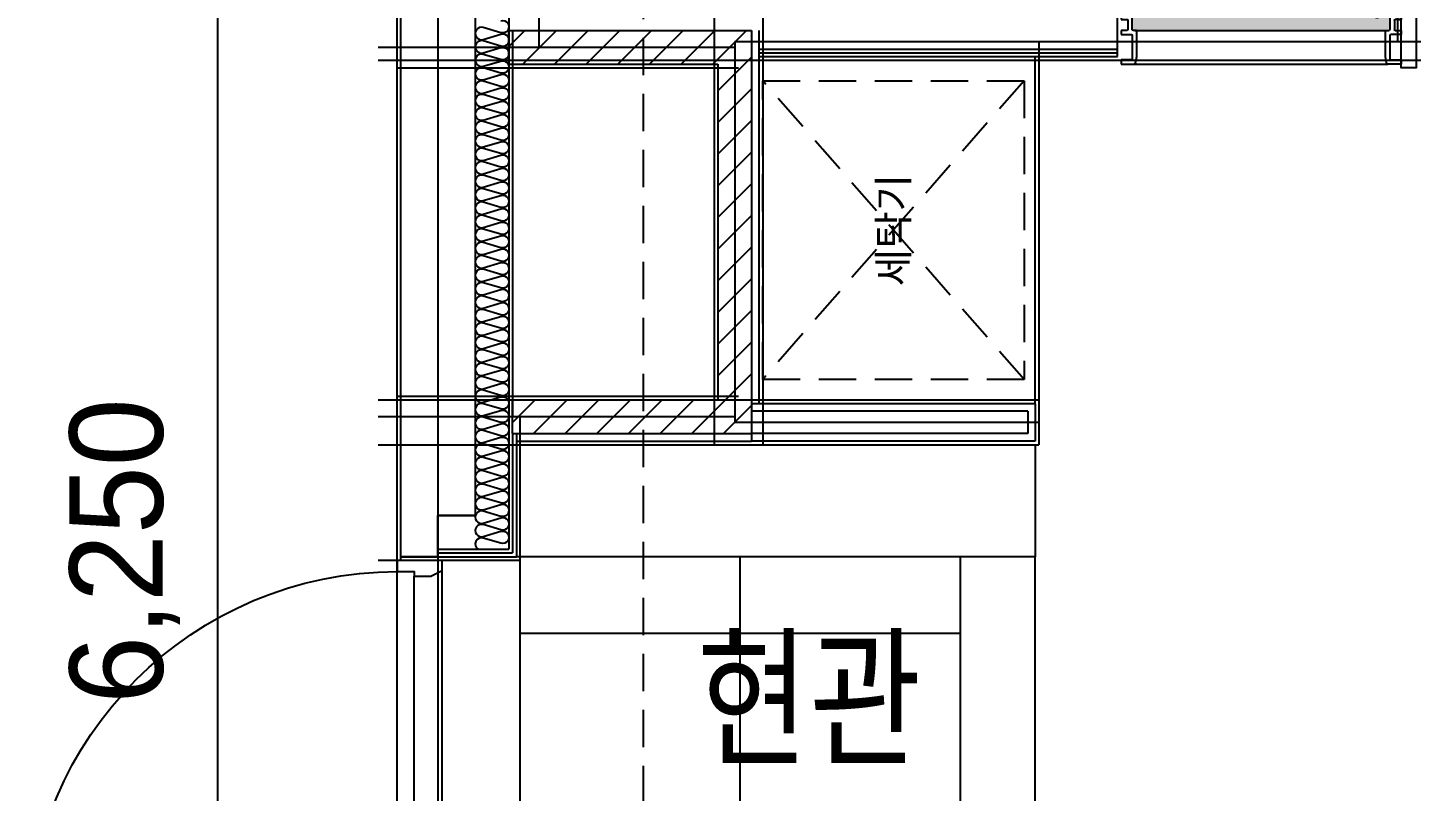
# Model space of a CAD drawing. Header units: millimetres. Extents: x 0 to 1390178, y 0 to 110113.
# Drawn here: x 784363 to 788070, y 18852 to 20898 of the extents above; entities that cross this region are included whole.
import ezdxf
from ezdxf.enums import TextEntityAlignment as Align
from ezdxf.xclip import XClip

# ---------------------------------------------------------------- set-up
doc = ezdxf.new("R2010")
doc.units = ezdxf.units.MM
doc.header["$LTSCALE"] = 100
doc.header["$XCLIPFRAME"] = 0
for name, pattern in [('X - 단위세대 확장형$0$CEN', [62, 60, -1, 0, -1]), ('X - 단위세대 확장형$0$HID', [1.5, 1, -0.5]), ('X - 단위세대 확장형$0$X-55$0$CENTER', [50.8, 31.75, -6.35, 6.35, -6.35]), ('X - 평면도$0$CEN', [62, 60, -1, 0, -1])]:
    doc.linetypes.add(name, pattern=pattern)
doc.layers.get('DEFPOINTS').update_dxf_attribs({"color": 145})
for name, color, linetype in [('AA-XXXX-TEXT', 3, 'Continuous'), ('DIM', 7, 'Continuous'), ('SYM', 7, 'Continuous'), ('X - 단위세대 확장형$0$A-CEN', 1, 'X - 단위세대 확장형$0$CEN'), ('X - 단위세대 확장형$0$A-FIN', 8, 'Continuous'), ('X - 단위세대 확장형$0$A-GIP', 6, 'Continuous'), ('X - 단위세대 확장형$0$A-INS', 9, 'Continuous'), ('X - 단위세대 확장형$0$A-TILE', 253, 'Continuous'), ('X - 단위세대 확장형$0$A-WALB', 3, 'Continuous'), ('X - 단위세대 확장형$0$AA-EL-PCN4', 4, 'Continuous'), ('X - 단위세대 확장형$0$AA-EL-PCN9', 9, 'Continuous'), ('X - 단위세대 확장형$0$AA-WAXM-CONC', 2, 'Continuous'), ('X - 단위세대 확장형$0$AA-WAXM-DRYW', 7, 'Continuous'), ('X - 단위세대 확장형$0$AA-XXXX-CNTL', 1, 'X - 단위세대 확장형$0$CEN'), ('X - 단위세대 확장형$0$AA-XXXX-PATT', 8, 'Continuous'), ('X - 단위세대 확장형$0$F-KIT', 6, 'Continuous'), ('X - 단위세대 확장형$0$X-55$0$02_F-KIT', 6, 'Continuous'), ('X - 단위세대 확장형$0$X-55$0$AA-XXXX-PAT2', 1, 'Continuous'), ('X - 단위세대 확장형$0$결로방지단열재', 7, 'X - 단위세대 확장형$0$HID'), ('X - 평면도$0$AA-XXXX-CNTL', 1, 'X - 평면도$0$CEN')]:
    doc.layers.add(name, color=color, linetype=linetype)
doc.layers.add('X - 단위세대 확장형$0$A-door', color=4, linetype='Continuous', lineweight=25)
doc.layers.add('X - 단위세대 확장형$0$A-MC', color=171, linetype='Continuous', plot=False)
doc.layers.add('X - 단위세대 확장형$0$DEFPOINT', color=163, linetype='Continuous', plot=False)
doc.styles.add('HAUD01', font='Dotum.ttf')
doc.styles.add('X - 단위세대 확장형$0$X-55$0$맑은 고딕', font='malgun.ttf')
doc.dimstyles.new('HAUD-80', dxfattribs={"dimscale": 100, "dimtxt": 2.5, "dimasz": 0.5, "dimexe": 0, "dimexo": 1.5, "dimgap": 1, "dimtad": 1, "dimdec": 0, "dimdsep": 46, "dimlunit": 6, "dimtxsty": 'HAUD01', "dimblk": 'Z_DOT', "dimcen": 2.5, "dimdle": 1.5, "dimclrd": 7, "dimclre": 7, "dimclrt": 4, "dimadec": 0, "dimazin": 0, "dimtfac": 1, "dimtdec": 0, "dimtix": 1, "dimtmove": 2, "dimatfit": 3, "dimfxl": 1, "dimtvp": 1, "dimtolj": 1, "dimtzin": 0, "dimarcsym": 0})

# ---------------------------------------------------------------- blocks, each defined once
blk = doc.blocks.new('X - 단위세대 확장형$0$insul1')
blk.add_lwpolyline([(0, 0.25, 1.344031), (0.35, 0.25), (0.2, 0.75, -1.344031), (0.55, 0.75), (0.4, 0.25)], format="xyb")
blk = doc.blocks.new('X - 단위세대 확장형$0$X-55$0$A$C226A4EFB')
at = {"layer": 'X - 단위세대 확장형$0$X-55$0$AA-XXXX-PAT2', "ltscale": 5}
h = blk.add_hatch(dxfattribs=at)
h.set_pattern_fill('AR-CONC', color=256, scale=0.1, angle=90)
h.set_pattern_definition([(140, (-25606.683, 638.014), (1.5939086, 18.218467), [1.905, -20.955]), (85, (-25606.683, 638.014), (-19.105685, -3.524342), [1.524, -16.764058]), (190.451445, (-25606.55, 639.533), (-17.511775, 14.694125), [1.619001, -17.809024]), (136.1842, (-25611.763, 638.014), (4.204233, 27.107904), [2.8575, -31.4325]), (186.63556, (-25611.413, 640.273), (-24.742612, 23.740413), [2.428502, -26.71356]), (81.18415, (-25611.763, 638.014), (-24.742612, 23.740413), [2.285997, -25.145973]), (111, (-25610.493, 640.554), (10.22652, 15.161439), [1.905, -20.955]), (56, (-25610.493, 640.554), (-18.418797, 6.180203), [1.524, -16.764]), (161.451445, (-25609.64, 641.818), (-8.192277, 21.341642), [1.619001, -17.808994]), (127.5, (-25606.683, 638.0145), (-8.4555039, 0.3088603), [0, -16.5608, 0, -17.018, 0, -16.8275]), (97.5, (-25606.683, 638.0145), (-10.0180575, 6.6819663), [0, -9.7028, 0, -16.1798, 0, -6.4135]), (57.5, (-25606.683, 632.35), (0.5728744, 13.5590595), [0, -6.35, 0, -19.812, 0, -26.289]), (47.5, (-25606.683, 629.81), (-2.542649, 14.812918), [0, -8.255, 0, -13.1572, 0, -18.669])])
h.paths.add_polyline_path([(730.9, 1370.6), (690.9, 1370.8), (690.9, 680.8), (730.9, 680.6)])
at = {"layer": 'X - 단위세대 확장형$0$A-door'}
for p, q in [((690.9, 1372.7), (690.9, 1400.7)), ((690.9, 1400.7), (701.9, 1400.7)), ((690.9, 1372.7), (690.9, 678.7)), ((701.9, 1400.7), (701.9, 1382.7)), ((701.9, 1382.7), (728.9, 1382.7)), ((730.9, 1400.7), (741.9, 1400.7)), ((730.9, 1384.7), (730.9, 1400.7)), ((741.9, 1400.7), (741.9, 1372.7)), ((809.9, 1372.7), (809.9, 1400.7)), ((809.9, 1400.7), (820.9, 1400.7)), ((820.9, 1400.7), (820.9, 1365.2)), ((728.9, 1370.7), (692.9, 1370.7)), ((730.9, 1359.2), (730.9, 1368.7)), ((730.9, 1364), (730.9, 687.5)), ((800.9, 1358.7), (731.4, 1358.7)), ((743.9, 1370.7), (807.9, 1370.7)), ((818, 1361.7), (800.9, 1358.7)), ((820.9, 1365.6), (820.9, 686.3)), ((132.1, 971.8), (126.1, 955.6)), ((228, 947.3), (144.9, 977.8)), ((54, 955.3), (41.8, 922.1)), ((698.2, 716.9), (54, 955.3)), ((120.1, 939.3), (126.1, 955.6)), ((144.4, 930.4), (150.4, 946.7)), ((156.4, 963.1), (150.4, 946.7)), ((156.4, 963.1), (224.6, 938)), ((224.6, 938), (228, 947.3)), ((686, 683.7), (41.8, 922.1)), ((96.6, 875.1), (102.6, 891.7)), ((96.6, 875.1), (90.5, 858.6)), ((120.8, 866.2), (115.3, 851.2)), ((120.8, 866.2), (126.9, 882.8)), ((180.1, 816.9), (97, 847.4)), ((115.3, 851.2), (183.5, 826.1)), ((183.5, 826.1), (180.1, 816.9)), ((686, 683.7), (698.2, 716.9)), ((690.9, 678.7), (690.9, 650.7)), ((703.9, 668.7), (728.9, 668.7)), ((730.9, 692.2), (730.9, 682.7)), ((800.9, 692.7), (731.4, 692.7)), ((741.9, 650.7), (741.9, 678.7)), ((743.9, 680.7), (807.9, 680.7)), ((818, 689.7), (800.9, 692.7)), ((809.9, 678.7), (809.9, 650.7)), ((820.9, 650.7), (820.9, 686.3)), ((690.9, 650.7), (701.9, 650.7)), ((701.9, 650.7), (701.9, 666.7)), ((701.9, 661.7), (701.9, 650.7)), ((730.9, 666.7), (730.9, 650.7)), ((730.9, 650.7), (741.9, 650.7)), ((809.9, 650.7), (820.9, 650.7))]:
    blk.add_line(p, q, dxfattribs=at)
for points in [[(106.9, 935.9), (107.9, 938.5, -0.414214), (114.3, 941.4), (132.3, 934.8), (150.2, 928.2, -0.414214), (153.2, 921.8), (152.2, 919.2)], [(140, 886), (139.6, 884.8, -0.363045), (132.7, 880.6), (114.8, 887.2), (96.8, 893.8, -0.363045), (94.3, 901.5), (94.7, 902.6)]]:
    blk.add_lwpolyline(points, format="xyb", dxfattribs=at)
blk.add_lwpolyline([(692.9, 680.7), (728.9, 680.7)], dxfattribs=at)
blk.add_circle((686, 683.7), 5.03, dxfattribs=at)
for centre, radius, start, end in [((692.9, 1372.7), 2, 180, 270), ((703.9, 1384.7), 2, 180, 270), ((728.9, 1384.7), 2, 270, 0), ((743.9, 1372.7), 2, 180, 270), ((807.9, 1372.7), 2, 270, 0), ((728.9, 1368.7), 2, 0, 90), ((731.4, 1359.2), 0.5, 180, 270), ((817.4, 1365.2), 3.5, 280, 0), ((141.5, 968.4), 10, 69.8225, 159.8225), ((100.5, 856.8), 10, 159.8225, 249.8225), ((692.9, 678.7), 2, 90, 180), ((703.9, 666.7), 2, 90, 180), ((728.9, 682.7), 2, 270, 0), ((728.9, 666.7), 2, 0, 90), ((731.4, 692.2), 0.5, 90, 180), ((743.9, 678.7), 2, 90, 180), ((807.9, 678.7), 2, 0, 90), ((817.4, 686.3), 3.5, 0, 80)]:
    blk.add_arc(centre, radius, start, end, dxfattribs=at)
at = {"layer": 'X - 단위세대 확장형$0$A-door', "color": 1, "linetype": 'X - 단위세대 확장형$0$X-55$0$CENTER', "ltscale": 4}
blk.add_arc((685.4, 685.4), 685.4, 89.532, 159.8115, dxfattribs=at)
blk = doc.blocks.new('X - 단위세대 확장형$0$A$C23D95991')
at = {"layer": 'X - 단위세대 확장형$0$F-KIT', "color": 8, "linetype": 'X - 단위세대 확장형$0$HID'}
for p, q in [((-400, -350), (400, 350)), ((400, -350), (-400, 350))]:
    blk.add_line(p, q, dxfattribs=at)
blk.add_lwpolyline([(-400, -350), (-400, 350), (400, 350), (400, -350)], close=True, dxfattribs=at)
at = {"layer": 'X - 단위세대 확장형$0$DEFPOINT', "style": 'X - 단위세대 확장형$0$X-55$0$맑은 고딕'}
blk.add_text('세탁기', height=80, dxfattribs=at).set_placement((0, 0), align=Align.MIDDLE_CENTER)
blk = doc.blocks.new('X - 단위세대 확장형$0$A$Cc77666b6')
at = {"layer": 'X - 단위세대 확장형$0$AA-XXXX-PATT'}
h = blk.add_hatch(dxfattribs=at)
h.set_pattern_fill('_USER', color=256, scale=60, angle=45, style=0, pattern_type=0)
h.set_pattern_definition([(45, (-1064951.98, -38513.11), (-42.426407, 42.426407), [])])
h.paths.add_polyline_path([(-7380, -6160), (-8000, -6160), (-8000, -6250), (-7470, -6250), (-7470, -7550), (-7380, -7550)])
h.paths.add_polyline_path([(-7400, -2810), (-7400, -1730), (-8050, -1730), (-8050, -1820), (-7490, -1820), (-7490, -2720), (-8040, -2720), (-8040, -2810)])
at = {"layer": 'X - 단위세대 확장형$0$A-CEN'}
for p, q in [((-7445, -1760), (-7445, -2780)), ((-7445, -2765), (-8400, -2765)), ((-6630, -2780), (-7445, -2780))]:
    blk.add_line(p, q, dxfattribs=at)
at = {"layer": 'X - 단위세대 확장형$0$A-FIN'}
for p, q in [((-6420, -1780), (-6420, -1690, 0)), ((-7380, -1730), (-7380, -2730)), ((-7380, -1780), (-6420, -1780)), ((-7400, -2810), (-7400, -2830)), ((-8030, -2830), (-7400, -2830))]:
    blk.add_line(p, q, dxfattribs=at)
at = {"layer": 'X - 단위세대 확장형$0$A-GIP'}
for p, q in [((-7380, -1790), (-6420, -1790)), ((-7380, -1800), (-6420, -1800)), ((-6420, -1800), (-6420, -1780)), ((-8040, -2810), (-8040, -3130)), ((-8030, -2810), (-8030, -3140)), ((-8240, -3130), (-8040, -3130)), ((-8240, -3140), (-8030, -3140))]:
    blk.add_line(p, q, dxfattribs=at)
at = {"layer": 'X - 단위세대 확장형$0$A-INS'}
for p in [(-8050, -100), (-8240, -3120)]:
    blk.add_line(p, (-8050, -3120), dxfattribs=at)
blk.add_lwpolyline([(-8071.4, -1704, -1.337394), (-8071.4, -1736), (-8118.6, -1722, 1.337394), (-8118.6, -1754), (-8071.4, -1740, -1.337394), (-8071.4, -1772), (-8118.6, -1758, 1.337394), (-8118.6, -1790), (-8071.4, -1776, -1.337394), (-8071.4, -1808), (-8118.6, -1794, 1.337394), (-8118.6, -1826), (-8071.4, -1812, -1.337394), (-8071.4, -1844), (-8118.6, -1830, 1.337394), (-8118.6, -1862), (-8071.4, -1848, -1.337394), (-8071.4, -1880), (-8118.6, -1866, 1.337394), (-8118.6, -1898), (-8071.4, -1884, -1.337394), (-8071.4, -1916), (-8118.6, -1902, 1.337394), (-8118.6, -1934), (-8071.4, -1920, -1.337394), (-8071.4, -1952), (-8118.6, -1938, 1.337393), (-8118.6, -1970), (-8071.4, -1956, -1.337393), (-8071.4, -1988), (-8118.6, -1974, 1.337393), (-8118.6, -2006), (-8071.4, -1992, -1.337393), (-8071.4, -2024), (-8118.6, -2010, 1.337393), (-8118.6, -2042), (-8071.4, -2028, -1.337393), (-8071.4, -2060), (-8118.6, -2046, 1.337393), (-8118.6, -2078), (-8071.4, -2064, -1.337393), (-8071.4, -2096), (-8118.6, -2082, 1.337393), (-8118.6, -2114), (-8071.4, -2100, -1.337393), (-8071.4, -2132), (-8118.6, -2118, 1.337393), (-8118.6, -2150), (-8071.4, -2136, -1.337393), (-8071.4, -2168), (-8118.6, -2154, 1.337393), (-8118.6, -2186), (-8071.4, -2172, -1.337393), (-8071.4, -2204), (-8118.6, -2190, 1.337393), (-8118.6, -2222), (-8071.4, -2208, -1.337393), (-8071.4, -2240), (-8118.6, -2226, 1.337393), (-8118.6, -2258), (-8071.4, -2244, -1.337393), (-8071.4, -2276), (-8118.6, -2262, 1.337393), (-8118.6, -2294), (-8071.4, -2280, -1.337393), (-8071.4, -2312), (-8118.6, -2298, 1.337393), (-8118.6, -2330), (-8071.4, -2316, -1.337393), (-8071.4, -2348), (-8118.6, -2334, 1.337394), (-8118.6, -2366), (-8071.4, -2352, -1.337394), (-8071.4, -2384), (-8118.6, -2370, 1.337394), (-8118.6, -2402), (-8071.4, -2388, -1.337394), (-8071.4, -2420), (-8118.6, -2406, 1.337394), (-8118.6, -2438), (-8071.4, -2424, -1.337394), (-8071.4, -2456), (-8118.6, -2442, 1.337394), (-8118.6, -2474), (-8071.4, -2460, -1.337394), (-8071.4, -2492), (-8118.6, -2478, 1.337394), (-8118.6, -2510), (-8071.4, -2496, -1.337394), (-8071.4, -2528), (-8118.6, -2514, 1.337394), (-8118.6, -2546), (-8071.4, -2532, -1.337394), (-8071.4, -2564), (-8118.6, -2550, 1.337394), (-8118.6, -2582), (-8071.4, -2568, -1.337394), (-8071.4, -2600), (-8118.6, -2586, 1.337394), (-8118.6, -2618), (-8071.4, -2604, -1.337394), (-8071.4, -2636), (-8118.6, -2622, 1.337394), (-8118.6, -2654), (-8071.4, -2640, -1.337394), (-8071.4, -2672), (-8118.6, -2658, 1.337394), (-8118.6, -2690), (-8071.4, -2676, -1.337394), (-8071.4, -2708), (-8118.6, -2694, 1.337394), (-8118.6, -2726), (-8071.4, -2712, -1.337394), (-8071.4, -2744), (-8118.6, -2730, 1.337394), (-8118.6, -2762), (-8071.4, -2748, -1.337394), (-8071.4, -2780), (-8118.6, -2766, 1.337394), (-8118.6, -2798), (-8071.4, -2784, -1.337394), (-8071.4, -2816), (-8118.6, -2802, 1.337394), (-8118.6, -2834), (-8071.4, -2820, -1.337394), (-8071.4, -2852), (-8118.6, -2838, 1.337394), (-8118.6, -2870), (-8071.4, -2856, -1.337394), (-8071.4, -2888), (-8118.6, -2874, 1.337394), (-8118.6, -2906), (-8071.4, -2892, -1.337394), (-8071.4, -2924), (-8118.6, -2910, 1.337394), (-8118.6, -2942), (-8071.4, -2928, -1.337394), (-8071.4, -2960), (-8118.6, -2946, 1.337394), (-8118.6, -2978), (-8071.4, -2964, -1.337394), (-8071.4, -2996), (-8118.6, -2982, 1.337394), (-8118.6, -3014), (-8071.4, -3000, -1.337394), (-8071.4, -3032), (-8118.6, -3018, 1.337394), (-8118.6, -3050), (-8071.4, -3036, -1.337394), (-8071.4, -3068), (-8118.6, -3054, 1.337394), (-8118.6, -3086), (-8071.4, -3072, -1.337394), (-8071.4, -3104), (-8118.6, -3090, 0.866658), (-8132.4, -3120, 0.866658)], format="xyb", dxfattribs=at)
at = {"layer": 'X - 단위세대 확장형$0$A-MC'}
for p, q in [((-8350, 0), (-8350, -7750)), ((-7970, 0), (-7970, -1775)), ((-5670, 0), (-5670, -1760)), ((-7500, -1680), (-7500, -2840)), ((-7370, -1680), (-7370, -2840)), ((-8040, -1730), (-8040, -2765)), ((-6630, -1760, 0), (-6630, -2840)), ((-8400, -1810), (-5410, -1810)), ((-8350, -1830), (-7435, -1830)), ((-8400, -2720), (-6630, -2720)), ((-8350, -2710), (-7435, -2710)), ((-8020, -4926.1), (-8020, -2765)), ((-8400, -2840), (-6630, -2840)), ((-8020, -3150), (-8400, -3150))]:
    blk.add_line(p, q, dxfattribs=at)
at = {"layer": 'X - 단위세대 확장형$0$A-TILE'}
for p, q in [((-7430, -4200), (-7430, -3140)), ((-8020, -3345), (-6840, -3345))]:
    blk.add_line(p, q, dxfattribs=at)
at = {"layer": 'X - 단위세대 확장형$0$A-WALB'}
for p, q in [((-8050, -1730), (-7400, -1730)), ((-8050, -1820), (-8050, -1730)), ((-7400, -1730), (-7400, -2810)), ((-8050, -1820), (-7490, -1820)), ((-7490, -1820), (-7490, -2720)), ((-8040, -2720), (-7490, -2720)), ((-8040, -2810), (-8040, -2720)), ((-8040, -2810), (-7400, -2810))]:
    blk.add_line(p, q, dxfattribs=at)
at = {"layer": 'X - 단위세대 확장형$0$AA-EL-PCN4'}
for p, q in [((-6840, -4210), (-6840, -3140)), ((-6640, -4210), (-6640, -3140))]:
    blk.add_line(p, q, dxfattribs=at)
at = {"layer": 'X - 단위세대 확장형$0$AA-EL-PCN9'}
blk.add_line((-6640, -3140), (-8030, -3140), dxfattribs=at)
at = {"layer": 'X - 단위세대 확장형$0$AA-WAXM-CONC'}
for p, q in [((-8340, 0), (-8340, -3140)), ((-8140, -100), (-8140, -3030)), ((-8240, -3030), (-8240, -3140)), ((-8140, -3030), (-8240, -3030)), ((-8240, -3140), (-8340, -3140))]:
    blk.add_line(p, q, dxfattribs=at)
at = {"layer": 'X - 단위세대 확장형$0$AA-WAXM-DRYW'}
for p, q in [((-6640, -2730), (-7400, -2730)), ((-6640, -2730), (-6640, -2830)), ((-6660, -2750), (-7400, -2750)), ((-6660, -2750), (-6660, -2810)), ((-6660, -2810), (-7400, -2810)), ((-6640, -2830), (-7400, -2830))]:
    blk.add_line(p, q, dxfattribs=at)
blk.add_lwpolyline([(-5660, -1680), (-5620, -1680), (-5620, -1830), (-5660, -1830)], close=True, dxfattribs=at)
at = {"layer": 'X - 단위세대 확장형$0$AA-XXXX-CNTL'}
for p, q in [((-8240, 0), (-8240, -8037.5)), ((-8400, -1775), (-7445, -1775)), ((-7445, -1760), (-5410, -1760)), ((-7445, -1760), (-7445, -1775))]:
    blk.add_line(p, q, dxfattribs=at)
at = {"layer": 'X - 단위세대 확장형$0$X-55$0$02_F-KIT'}
blk.add_line((-6640, -2730), (-6640, -1800), dxfattribs=at)
blk.add_lwpolyline([(-8020, -3140), (-8020, -2840), (-6640, -2840), (-6640, -3140)], close=True, dxfattribs=at)
at = {"xscale": -1.00000000000001, "rotation": 90}
blk.add_blockref('X - 단위세대 확장형$0$X-55$0$A$C226A4EFB', (-5009.3, -999.1), dxfattribs=at)
at = {"rotation": 90}
blk.add_blockref('X - 단위세대 확장형$0$A$C23D95991', (-7020, -2265), dxfattribs=at)
at = {"layer": 'X - 단위세대 확장형$0$A-INS'}
ref = blk.add_blockref('X - 단위세대 확장형$0$insul1', (-8052, -3120), dxfattribs=dict(at, xscale=-90.00000000000026, yscale=90.00000000000026, zscale=90.00000000000026, row_count=1, column_count=5, row_spacing=-6.626431603856499e-29, column_spacing=-36.00000000000013))
XClip(ref).set_block_clipping_path([(0.9777777778, 0), (2.0888888889, 1)])
blk = doc.blocks.new('X - 단위세대 확장형$0$D2-1050')
at = {"layer": 'DEFPOINTS'}
for p, q in [((-150, 109), (-150, 209)), ((1140, 109), (1140, 209)), ((-40, 109), (-150, 109)), ((-40, 9), (-40, 109)), ((-40, 109), (-30, 109)), ((1030, 109), (1020, 109)), ((1030, 9), (1030, 109)), ((1030, 109), (1140, 109)), ((-40, 9), (-30, 9)), ((1030, 9), (1020, 9))]:
    blk.add_line(p, q, dxfattribs=at)
at = {"layer": 'X - 단위세대 확장형$0$A-door', "color": 8}
for p, q in [((-3, 120), (993, 120)), ((12, 45), (978, 45)), ((0, 0), (990, 0))]:
    blk.add_line(p, q, dxfattribs=at)
at = {"layer": 'X - 단위세대 확장형$0$A-door'}
for points in [[(-30, 0), (0, 0), (0, 45), (12, 45), (12, 90), (-3, 120), (-30, 120)], [(1020, 0), (990, 0), (990, 45), (978, 45), (978, 90), (993, 120), (1020, 120)], [(45, 0), (45, -990), (0, -990), (0, 0)]]:
    blk.add_lwpolyline(points, close=True, dxfattribs=at)
at = {"layer": 'X - 단위세대 확장형$0$A-door', "color": 1}
blk.add_arc((0, 0), 990, 270, 0, dxfattribs=at)
blk = doc.blocks.new('X - 단위세대 확장형$0$20220222-결로')
at = {"layer": 'X - 단위세대 확장형$0$결로방지단열재'}
blk.add_lwpolyline([(-21220, -930), (-21220, -7930), (-14180, -7930), (-14180, -4050)], dxfattribs=at)
blk = doc.blocks.new('X - 단위세대 확장형', base_point=(-475.4, -286.7))
blk.add_blockref('X - 단위세대 확장형$0$20220222-결로', (70482, 39343.1))
at = {"layer": 'X - 단위세대 확장형$0$A-door', "xscale": -1, "rotation": 270}
blk.add_blockref('X - 단위세대 확장형$0$D2-1050', (48603, 34343.1), dxfattribs=at)
blk.add_blockref('X - 단위세대 확장형$0$A$Cc77666b6', (56952, 38513.1))
blk = doc.blocks.new('20220114_기준층 실명')
at = {"layer": 'AA-XXXX-TEXT', "style": 'HAUD01', "width": 0.8}
blk.add_text('현관', height=300, dxfattribs=at).set_placement((-33082.9, 1791.7), align=Align.MIDDLE_CENTER)
blk = doc.blocks.new('X - 평면도', base_point=(-475.4, -286.7))
at = {"layer": 'X - 평면도$0$AA-XXXX-CNTL'}
blk.add_line((1182712, 42938.8), (1182712, 22495.2), dxfattribs=at)
blk = doc.blocks.new('Z_DOT')
at = {"layer": 'DIM', "color": 0}
for p, q in [((0, -3), (0, 3)), ((-3, 0), (3, 0))]:
    blk.add_line(p, q, dxfattribs=at)
for radius in [1.05, 0.525]:
    blk.add_circle((0, 0), radius, dxfattribs=at)
blk = doc.blocks.new('*D546')
at = {"layer": 'DEFPOINTS', "color": 0, "transparency": 16777216}
for p in [(784872.5, 22620.7), (785512.1, 22620.7), (785512.1, 16370.7)]:
    blk.add_point(p, dxfattribs=at)
at = {"layer": 'DIM', "color": 7, "lineweight": -2, "transparency": 16777216}
for p, q in [((785362.1, 22620.7), (784872.5, 22620.7)), ((784872.5, 16420.7), (784872.5, 22570.7)), ((785362.1, 16370.7), (784872.5, 16370.7))]:
    blk.add_line(p, q, dxfattribs=at)
at = {"layer": 'DIM', "color": 7, "lineweight": -2, "transparency": 16777216, "xscale": 50, "yscale": 50, "zscale": 50}
for p, rotation in [((784872.5, 22620.7), 90), ((784872.5, 16370.7), 270)]:
    blk.add_blockref('Z_DOT', p, dxfattribs=dict(at, rotation=rotation))
at = {"layer": 'DIM', "color": 4, "transparency": 16777216, "insert": (784623.3, 19495.7), "char_height": 250, "attachment_point": 5, "rotation": 90, "style": 'HAUD01'}
blk.add_mtext('\\A1;6,250', dxfattribs=at)

msp = doc.modelspace()

# ---------------------------------------------------------------- block references
ref = msp.add_blockref('X - 평면도', (-397725.3, -16179.1))
XClip(ref).set_block_clipping_path([(1153249.9173513227, 15892.4151621314), (1237249.9173513227, 75292.4151621313)])

# ---------------------------------------------------------------- next in the draw order: block references
at = {"layer": 'AA-XXXX-TEXT'}
msp.add_blockref('20220114_기준층 실명', (819539.4, 17309.8), dxfattribs=at)

# ---------------------------------------------------------------- next in the draw order: block references
at = {"layer": 'SYM'}
ref = msp.add_blockref('X - 단위세대 확장형', (736274.7, -16179.1), dxfattribs=at)
XClip(ref).set_block_clipping_path([(27286.2339647645, 22495.2025850526), (88213.6007378809, 68689.6277392105)])

# ---------------------------------------------------------------- next in the draw order: dimensions: what is measured, and where the dimension line sits
at = {"layer": 'DIM'}
dim = msp.add_linear_dim(base=(784872.5, 22620.7), p1=(785512.1, 16370.7), p2=(785512.1, 22620.7), angle=270, dimstyle='HAUD-80', override={"dimscale": 100}, dxfattribs=at)
dim.commit()
dim.dimension.update_dxf_attribs({"geometry": '*D546', "text_midpoint": (784623.3, 19495.7)})

doc.saveas('drawing.dxf')
